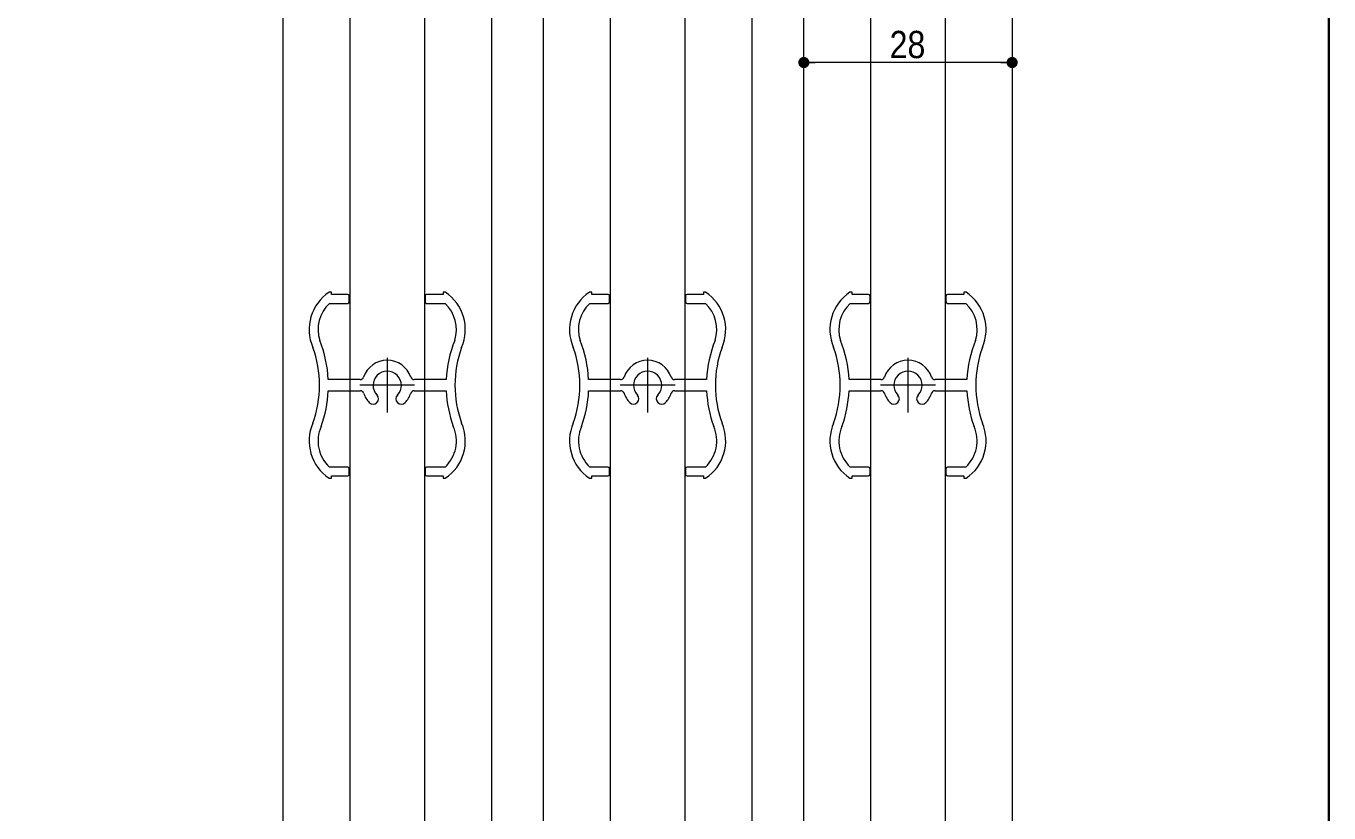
# Model space of a CAD drawing. Units: millimetres, scale not verified. Extents: x -6062 to 6062, y -3045 to 3045.
# Drawn here: x 461 to 2212, y -1275 to -217 of the extents above; entities that cross this region are included whole.
import ezdxf
from ezdxf.enums import TextEntityAlignment as Align

# ---------------------------------------------------------------- set-up
doc = ezdxf.new("R2010")
doc.units = ezdxf.units.MM
doc.header["$LTSCALE"] = 20
doc.header["$PDMODE"] = 32
doc.header["$PDSIZE"] = 10
for name, color, linetype, lineweight in [('0-0_1図面枠', 7, 'Continuous', 20), ('0-1_3一般', 7, 'Continuous', 15), ('0-2_2寸法-1', 7, 'Continuous', 15), ('0-3_0', 7, 'Continuous', 25)]:
    doc.layers.add(name, color=color, linetype=linetype, lineweight=lineweight)
doc.layers.add('0-4_Defpoints', color=7, linetype='Continuous')
doc.styles.add('ＭＳ Ｐゴシック', font='')
doc.styles.get('ＭＳ Ｐゴシック').set_extended_font_data('MS PGothic')

# ---------------------------------------------------------------- blocks, each defined once
blk = doc.blocks.new('グループ-2')
at = {"layer": '0-0_1図面枠', "lineweight": 35}
blk.add_lwpolyline([(-80000, 55400), (80000, 55400), (80000, -55400), (-80000, -55400)], close=True, dxfattribs=at)
blk = doc.blocks.new('図面枠')
at = {"layer": '0-0_1図面枠'}
blk.add_blockref('グループ-2', (0, 0), dxfattribs=at)
blk = doc.blocks.new('グループ-6')
at = {"layer": '0-1_3一般', "lineweight": 5}
for p, q in [((53183.9, -11501.6), (53123.9, -11501.6)), ((53183.9, -11561.6), (53183.9, -11501.6)), ((56183.9, -11501.6), (56183.9, -11561.6)), ((56243.9, -11501.6), (56183.9, -11501.6)), ((60183.9, -11501.6), (60123.9, -11501.6)), ((60183.9, -11561.6), (60183.9, -11501.6)), ((63183.9, -11501.6), (63183.9, -11561.6)), ((63243.9, -11501.6), (63183.9, -11501.6)), ((53129.3, -11801.6), (53623.9, -11801.6)), ((53623.9, -11561.6), (53183.9, -11561.6)), ((53663.9, -11761.6), (53663.9, -11601.6)), ((55703.9, -11601.6), (55703.9, -11761.6)), ((56183.9, -11561.6), (55743.9, -11561.6)), ((55743.9, -11801.6), (56238.5, -11801.6)), ((60129.3, -11801.6), (60623.9, -11801.6)), ((60623.9, -11561.6), (60183.9, -11561.6)), ((60663.9, -11761.6), (60663.9, -11601.6)), ((62703.9, -11601.6), (62703.9, -11761.6)), ((63183.9, -11561.6), (62743.9, -11561.6)), ((62743.9, -11801.6), (63238.5, -11801.6)), ((67129.3, -11801.6), (67623.9, -11801.6)), ((67663.9, -11761.6), (67663.9, -11601.6)), ((69703.9, -11601.6), (69703.9, -11761.6)), ((69743.9, -11801.6), (70238.5, -11801.6)), ((54683.9, -13264.6), (54683.9, -14738.6)), ((61683.9, -13264.6), (61683.9, -14738.6)), ((68683.9, -13264.6), (68683.9, -14738.6)), ((53955.6, -13851.6), (53098.5, -13851.6)), ((55420.9, -14001.6), (53946.9, -14001.6)), ((56269.3, -13851.6), (55412.2, -13851.6)), ((60955.6, -13851.6), (60098.5, -13851.6)), ((62420.9, -14001.6), (60946.9, -14001.6)), ((63269.3, -13851.6), (62412.2, -13851.6)), ((67955.6, -13851.6), (67098.5, -13851.6)), ((69420.9, -14001.6), (67946.9, -14001.6)), ((70269.3, -13851.6), (69412.2, -13851.6)), ((53098.5, -14151.6), (53955.6, -14151.6)), ((55412.2, -14151.6), (56269.3, -14151.6)), ((60098.5, -14151.6), (60955.6, -14151.6)), ((62412.2, -14151.6), (63269.3, -14151.6)), ((67098.5, -14151.6), (67955.6, -14151.6)), ((69412.2, -14151.6), (70269.3, -14151.6)), ((53623.9, -16201.6), (53129.3, -16201.6)), ((53183.9, -16441.6), (53623.9, -16441.6)), ((53183.9, -16501.6), (53183.9, -16441.6)), ((53663.9, -16401.6), (53663.9, -16241.6)), ((55703.9, -16241.6), (55703.9, -16401.6)), ((56238.5, -16201.6), (55743.9, -16201.6)), ((55743.9, -16441.6), (56183.9, -16441.6)), ((56183.9, -16441.6), (56183.9, -16501.6)), ((60623.9, -16201.6), (60129.3, -16201.6)), ((60183.9, -16441.6), (60623.9, -16441.6)), ((60183.9, -16501.6), (60183.9, -16441.6)), ((60663.9, -16401.6), (60663.9, -16241.6)), ((62703.9, -16241.6), (62703.9, -16401.6)), ((63238.5, -16201.6), (62743.9, -16201.6)), ((62743.9, -16441.6), (63183.9, -16441.6)), ((63183.9, -16441.6), (63183.9, -16501.6)), ((67623.9, -16201.6), (67129.3, -16201.6)), ((67663.9, -16401.6), (67663.9, -16241.6)), ((69703.9, -16241.6), (69703.9, -16401.6)), ((70238.5, -16201.6), (69743.9, -16201.6)), ((53123.9, -16501.6), (53183.9, -16501.6)), ((56183.9, -16501.6), (56243.9, -16501.6)), ((60123.9, -16501.6), (60183.9, -16501.6)), ((63183.9, -16501.6), (63243.9, -16501.6))]:
    blk.add_line(p, q, dxfattribs=at)
for points in [[(67623.9, -11561.6), (67183.9, -11561.6), (67183.9, -11501.6), (67123.9, -11501.6)], [(70243.9, -11501.6), (70183.9, -11501.6), (70183.9, -11561.6), (69743.9, -11561.6)], [(67123.9, -16501.6), (67183.9, -16501.6), (67183.9, -16441.6), (67623.9, -16441.6)], [(69743.9, -16441.6), (70183.9, -16441.6), (70183.9, -16501.6), (70243.9, -16501.6)]]:
    blk.add_lwpolyline(points, dxfattribs=at)
for centre, radius, start, end in [((53783.9, -12503.8), 1200, 123.36701, 203.55646), ((55583.9, -12503.8), 1200, 336.44354, 56.63299), ((60783.9, -12503.8), 1200, 123.36701, 203.55646), ((62583.9, -12503.8), 1200, 336.44354, 56.63299), ((67783.9, -12503.8), 1200, 123.36701, 203.55646), ((69583.9, -12503.8), 1200, 336.44354, 56.63299), ((53783.9, -12503.8), 960, 132.99142, 197.81794), ((53623.9, -11601.6), 40, 0, 90), ((53623.9, -11761.6), 40, 270, 0), ((55743.9, -11601.6), 40, 90, 180), ((55743.9, -11761.6), 40, 180, 270), ((55583.9, -12503.8), 960, 342.18206, 47.00858), ((60783.9, -12503.8), 960, 132.99142, 197.81794), ((60623.9, -11601.6), 40, 0, 90), ((60623.9, -11761.6), 40, 270, 0), ((62743.9, -11601.6), 40, 90, 180), ((62743.9, -11761.6), 40, 180, 270), ((62583.9, -12503.8), 960, 342.18206, 47.00858), ((67783.9, -12503.8), 960, 132.99142, 197.81794), ((67623.9, -11601.6), 40, 0, 90), ((67623.9, -11761.6), 40, 270, 0), ((69743.9, -11601.6), 40, 90, 180), ((69743.9, -11761.6), 40, 180, 270), ((69583.9, -12503.8), 960, 342.18206, 47.00858), ((49862, -14001.6), 3240, 2.65353, 21.81556), ((59505.8, -14001.6), 3240, 158.18444, 177.34647), ((56862, -14001.6), 3240, 2.65353, 21.81556), ((66505.8, -14001.6), 3240, 158.18444, 177.34647), ((63862, -14001.6), 3240, 2.65353, 21.81556), ((73505.8, -14001.6), 3240, 158.18444, 177.34647), ((49862, -14001.6), 3000, 340.15929, 19.84071), ((59505.8, -14001.6), 3000, 160.15929, 199.84071), ((56862, -14001.6), 3000, 340.15929, 19.84071), ((66505.8, -14001.6), 3000, 160.15929, 199.84071), ((63862, -14001.6), 3000, 340.15929, 19.84071), ((73505.8, -14001.6), 3000, 160.15929, 199.84071), ((54683.9, -14001.6), 670, 18.94591, 161.05409), ((54683.9, -14001.6), 380, 316.03297, 223.96703), ((61683.9, -14001.6), 670, 18.94591, 161.05409), ((61683.9, -14001.6), 380, 316.03297, 223.96703), ((68683.9, -14001.6), 670, 18.94591, 161.05409), ((68683.9, -14001.6), 380, 316.03297, 223.96703), ((53955.6, -13751.6), 100, 270, 341.05409), ((55412.2, -13751.6), 100, 198.94591, 270), ((60955.6, -13751.6), 100, 270, 341.05409), ((62412.2, -13751.6), 100, 198.94591, 270), ((67955.6, -13751.6), 100, 270, 341.05409), ((69412.2, -13751.6), 100, 198.94591, 270), ((49862, -14001.6), 3240, 340.0113, 357.34647), ((53955.6, -14251.6), 100, 18.94591, 90), ((54683.9, -14001.6), 670, 198.94591, 223.96703), ((54306, -14366.1), 145, 223.96703, 43.96703), ((55061.7, -14366.1), 145, 136.03297, 316.03297), ((54683.9, -14001.6), 670, 316.03297, 341.05409), ((55412.2, -14251.6), 100, 90, 161.05409), ((59505.8, -14001.6), 3240, 182.65353, 199.9887), ((56862, -14001.6), 3240, 340.0113, 357.34647), ((60955.6, -14251.6), 100, 18.94591, 90), ((61683.9, -14001.6), 670, 198.94591, 223.96703), ((61306, -14366.1), 145, 223.96703, 43.96703), ((62061.7, -14366.1), 145, 136.03297, 316.03297), ((61683.9, -14001.6), 670, 316.03297, 341.05409), ((62412.2, -14251.6), 100, 90, 161.05409), ((66505.8, -14001.6), 3240, 182.65353, 199.9887), ((63862, -14001.6), 3240, 340.0113, 357.34647), ((67955.6, -14251.6), 100, 18.94591, 90), ((68683.9, -14001.6), 670, 198.94591, 223.96703), ((68306, -14366.1), 145, 223.96703, 43.96703), ((69061.7, -14366.1), 145, 136.03297, 316.03297), ((68683.9, -14001.6), 670, 316.03297, 341.05409), ((69412.2, -14251.6), 100, 90, 161.05409), ((73505.8, -14001.6), 3240, 182.65353, 199.9887), ((53783.9, -15499.5), 1200, 156.44354, 236.63299), ((55583.9, -15499.5), 1200, 303.36701, 23.55646), ((60783.9, -15499.5), 1200, 156.44354, 236.63299), ((62583.9, -15499.5), 1200, 303.36701, 23.55646), ((67783.9, -15499.5), 1200, 156.44354, 236.63299), ((69583.9, -15499.5), 1200, 303.36701, 23.55646), ((53783.9, -15499.5), 960, 156.01368, 227.00858), ((55583.9, -15499.5), 960, 312.99142, 23.98632), ((60783.9, -15499.5), 960, 156.01368, 227.00858), ((62583.9, -15499.5), 960, 312.99142, 23.98632), ((67783.9, -15499.5), 960, 156.01368, 227.00858), ((69583.9, -15499.5), 960, 312.99142, 23.98632), ((53623.9, -16241.6), 40, 0, 90), ((53623.9, -16401.6), 40, 270, 0), ((55743.9, -16241.6), 40, 90, 180), ((55743.9, -16401.6), 40, 180, 270), ((60623.9, -16241.6), 40, 0, 90), ((60623.9, -16401.6), 40, 270, 0), ((62743.9, -16241.6), 40, 90, 180), ((62743.9, -16401.6), 40, 180, 270), ((67623.9, -16241.6), 40, 0, 90), ((67623.9, -16401.6), 40, 270, 0), ((69743.9, -16241.6), 40, 90, 180), ((69743.9, -16401.6), 40, 180, 270)]:
    blk.add_arc(centre, radius, start, end, dxfattribs=at)
blk = doc.blocks.new('グループ-16')
at = {"layer": '0-1_3一般', "lineweight": 5}
for p, q in [((51883.9, -41100), (51883.9, 10920.4)), ((51883.9, 10920.4), (53683.9, 10920.4)), ((55683.9, 10920.4), (55683.9, -41100)), ((57483.9, 10920.4), (57483.9, -41100)), ((58883.9, -41100), (58883.9, 10920.4)), ((58883.9, 10920.4), (60683.9, 10920.4)), ((62683.9, 10920.4), (62683.9, -41100)), ((67683.9, -41100), (67683.9, 10920.4)), ((69683.9, 10920.4), (69683.9, -41100)), ((53683.9, -41100), (51883.9, -41100)), ((55683.9, -41100), (53683.9, -41100)), ((57483.9, -41100), (55683.9, -41100)), ((64483.9, -41100), (62683.9, -41100)), ((67683.9, -41100), (65883.9, -41100)), ((69683.9, -41100), (67683.9, -41100)), ((71483.9, -41100), (69683.9, -41100))]:
    blk.add_line(p, q, dxfattribs=at)
for points in [[(53683.9, -41100), (53683.9, 10920.4), (55683.9, 10920.4), (57483.9, 10920.4)], [(60683.9, -41100), (60683.9, 10920.4), (62683.9, 10920.4), (64483.9, 10920.4), (64483.9, -41100)], [(65883.9, -41100), (65883.9, 10920.4), (67683.9, 10920.4), (69683.9, 10920.4), (71483.9, 10920.4), (71483.9, -41100)], [(62683.9, -41100), (60683.9, -41100), (58883.9, -41100)]]:
    blk.add_lwpolyline(points, dxfattribs=at)
blk = doc.blocks.new('グループ-23')
at = {"layer": '0-1_3一般'}
for name in ['グループ-16', 'グループ-6']:
    blk.add_blockref(name, (0, 0), dxfattribs=at)
blk = doc.blocks.new('_Dot')
at = {"layer": '0-3_0'}
blk.add_line((-10, 0), (-20, 0), dxfattribs=at)
for points in [[(0, 0), (-10, 0), (-9.92, 1.25)], [(0, 0), (-9.92, -1.25), (-10, 0)], [(0, 0), (-9.92, 1.25), (-9.69, 2.49)], [(0, 0), (-9.69, -2.49), (-9.92, -1.25)], [(0, 0), (-9.69, 2.49), (-9.3, 3.68)], [(0, 0), (-9.3, -3.68), (-9.69, -2.49)], [(0, 0), (-9.3, 3.68), (-8.76, 4.82)], [(0, 0), (-8.76, -4.82), (-9.3, -3.68)], [(0, 0), (-8.76, 4.82), (-8.09, 5.88)], [(0, 0), (-8.09, -5.88), (-8.76, -4.82)], [(0, 0), (-8.09, 5.88), (-7.29, 6.85)], [(0, 0), (-7.29, -6.85), (-8.09, -5.88)], [(0, 0), (-7.29, 6.85), (-6.37, 7.71)], [(0, 0), (-6.37, -7.71), (-7.29, -6.85)], [(0, 0), (-6.37, 7.71), (-5.36, 8.44)], [(0, 0), (-5.36, -8.44), (-6.37, -7.71)], [(0, 0), (-5.36, 8.44), (-4.26, 9.05)], [(0, 0), (-4.26, -9.05), (-5.36, -8.44)], [(0, 0), (-4.26, 9.05), (-3.09, 9.51)], [(0, 0), (-3.09, -9.51), (-4.26, -9.05)], [(0, 0), (-3.09, 9.51), (-1.87, 9.82)], [(0, 0), (-1.87, -9.82), (-3.09, -9.51)], [(0, 0), (-1.87, 9.82), (-0.63, 9.98)], [(0, 0), (-0.63, -9.98), (-1.87, -9.82)], [(0, 0), (-0.63, 9.98), (0.63, 9.98)], [(0, 0), (0.63, -9.98), (-0.63, -9.98)], [(0, 0), (0.63, 9.98), (1.87, 9.82)], [(0, 0), (1.87, 9.82), (3.09, 9.51)], [(0, 0), (3.09, 9.51), (4.26, 9.05)], [(0, 0), (4.26, 9.05), (5.36, 8.44)], [(0, 0), (5.36, 8.44), (6.37, 7.71)], [(0, 0), (6.37, 7.71), (7.29, 6.85)], [(0, 0), (7.29, 6.85), (8.09, 5.88)], [(0, 0), (8.09, 5.88), (8.76, 4.82)], [(0, 0), (8.76, 4.82), (9.3, 3.68)], [(0, 0), (9.3, 3.68), (9.69, 2.49)], [(0, 0), (9.69, 2.49), (9.92, 1.25)], [(0, 0), (9.92, 1.25), (10, 0)], [(0, 0), (1.87, -9.82), (0.63, -9.98)], [(0, 0), (3.09, -9.51), (1.87, -9.82)], [(0, 0), (4.26, -9.05), (3.09, -9.51)], [(0, 0), (5.36, -8.44), (4.26, -9.05)], [(0, 0), (6.37, -7.71), (5.36, -8.44)], [(0, 0), (7.29, -6.85), (6.37, -7.71)], [(0, 0), (8.09, -5.88), (7.29, -6.85)], [(0, 0), (8.76, -4.82), (8.09, -5.88)], [(0, 0), (9.3, -3.68), (8.76, -4.82)], [(0, 0), (9.69, -2.49), (9.3, -3.68)], [(0, 0), (9.92, -1.25), (9.69, -2.49)], [(0, 0), (10, 0), (9.92, -1.25)]]:
    blk.add_solid(points, dxfattribs=at)

msp = doc.modelspace()

# ---------------------------------------------------------------- linework, layer by layer
at = {"layer": '0-2_2寸法-1'}
for p, q in [((1506.69, -246.3), (1506.89, -246.3)), ((1786.69, -246.3), (1786.89, -246.3)), ((1771.69, -266.3), (1521.7, -266.3))]:
    msp.add_line(p, q, dxfattribs=at)
at = {"layer": '0-4_Defpoints'}
for p in [(1506.69, -266.3), (1786.69, -266.3)]:
    msp.add_point(p, dxfattribs=at)

# ---------------------------------------------------------------- block references
at = {"layer": '0-0_1図面枠', "xscale": 0.05, "yscale": 0.05}
msp.add_blockref('図面枠', (-1787.5, 0), dxfattribs=at)
at = {"layer": '0-1_3一般', "xscale": 0.05, "yscale": 0.05}
msp.add_blockref('グループ-23', (-1787.5, 0), dxfattribs=at)
at = {"layer": '0-2_2寸法-1', "xscale": 0.7503418, "yscale": 0.7503418, "rotation": 180}
msp.add_blockref('_Dot', (1506.69, -266.3), dxfattribs=at)
at = {"layer": '0-2_2寸法-1', "xscale": 0.7503418, "yscale": 0.7503418}
msp.add_blockref('_Dot', (1786.69, -266.3), dxfattribs=at)

# ---------------------------------------------------------------- texts
at = {"layer": '0-2_2寸法-1', "style": 'ＭＳ Ｐゴシック', "width": 0.9}
msp.add_text('28', height=36.66, dxfattribs=at).set_placement((1622, -271.36), align=Align.BOTTOM_LEFT)

doc.saveas('drawing.dxf')
